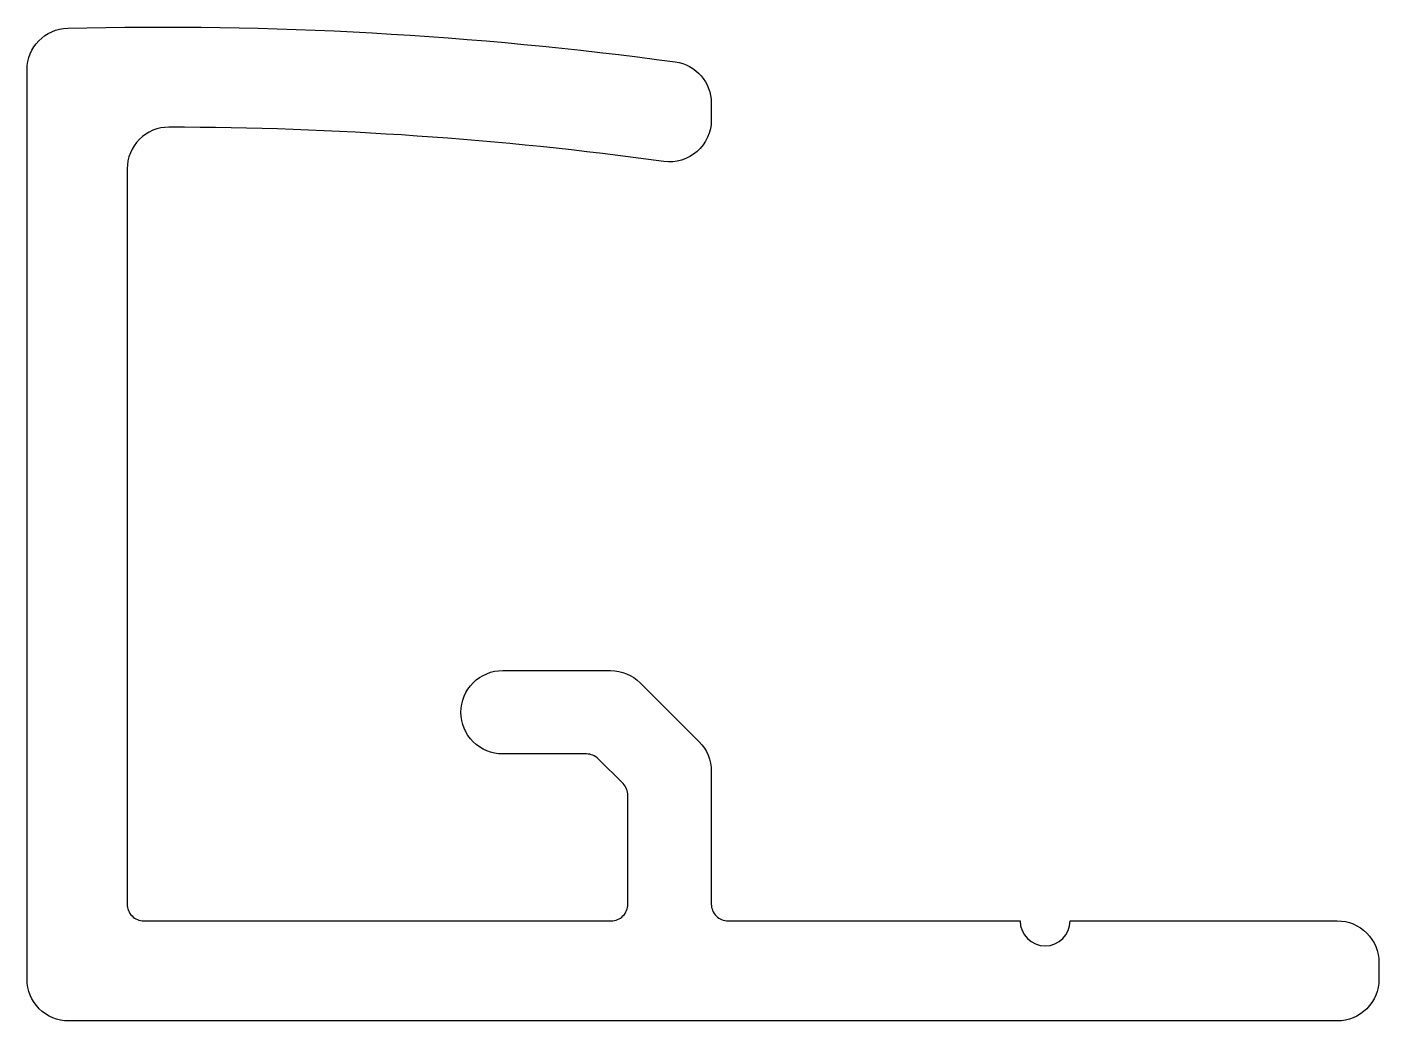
# Model space of a CAD drawing. Extents: x 224.9 to 241.1, y 302.7 to 314.6.
import ezdxf

# ---------------------------------------------------------------- set-up
doc = ezdxf.new("R2010")
doc.units = 0
doc.layers.get('0').update_dxf_attribs({"linetype": 'CONTINUOUS'})

msp = doc.modelspace()

# ---------------------------------------------------------------- linework, layer by layer
msp.add_lwpolyline([(236.769, 303.922, 1), (237.369, 303.922), (240.569, 303.922, -0.414214), (241.069, 303.422), (241.069, 303.222, -0.414214), (240.569, 302.722), (225.369, 302.722, -0.414214), (224.869, 303.222), (224.869, 314.122, -0.407099), (225.357, 314.621, -0.039948), (232.637, 314.217, -0.375103), (233.069, 313.722), (233.069, 313.52, -0.454619), (232.501, 313.024, 0.033438), (226.57, 313.435, 0.414874), (226.069, 312.935), (226.069, 304.122, 0.414214), (226.269, 303.922), (231.869, 303.922, 0.414214), (232.069, 304.122), (232.069, 305.425, 0.198956), (232.011, 305.566), (231.714, 305.863, 0.198869), (231.572, 305.922), (230.569, 305.922, -0.414214), (230.069, 306.422, -0.414214), (230.569, 306.922), (231.862, 306.922, -0.198912), (232.216, 306.775), (232.923, 306.068, -0.198912), (233.069, 305.714), (233.069, 304.122, 0.414214), (233.269, 303.922), (236.769, 303.922)], format="xyb")

doc.saveas('drawing.dxf')
